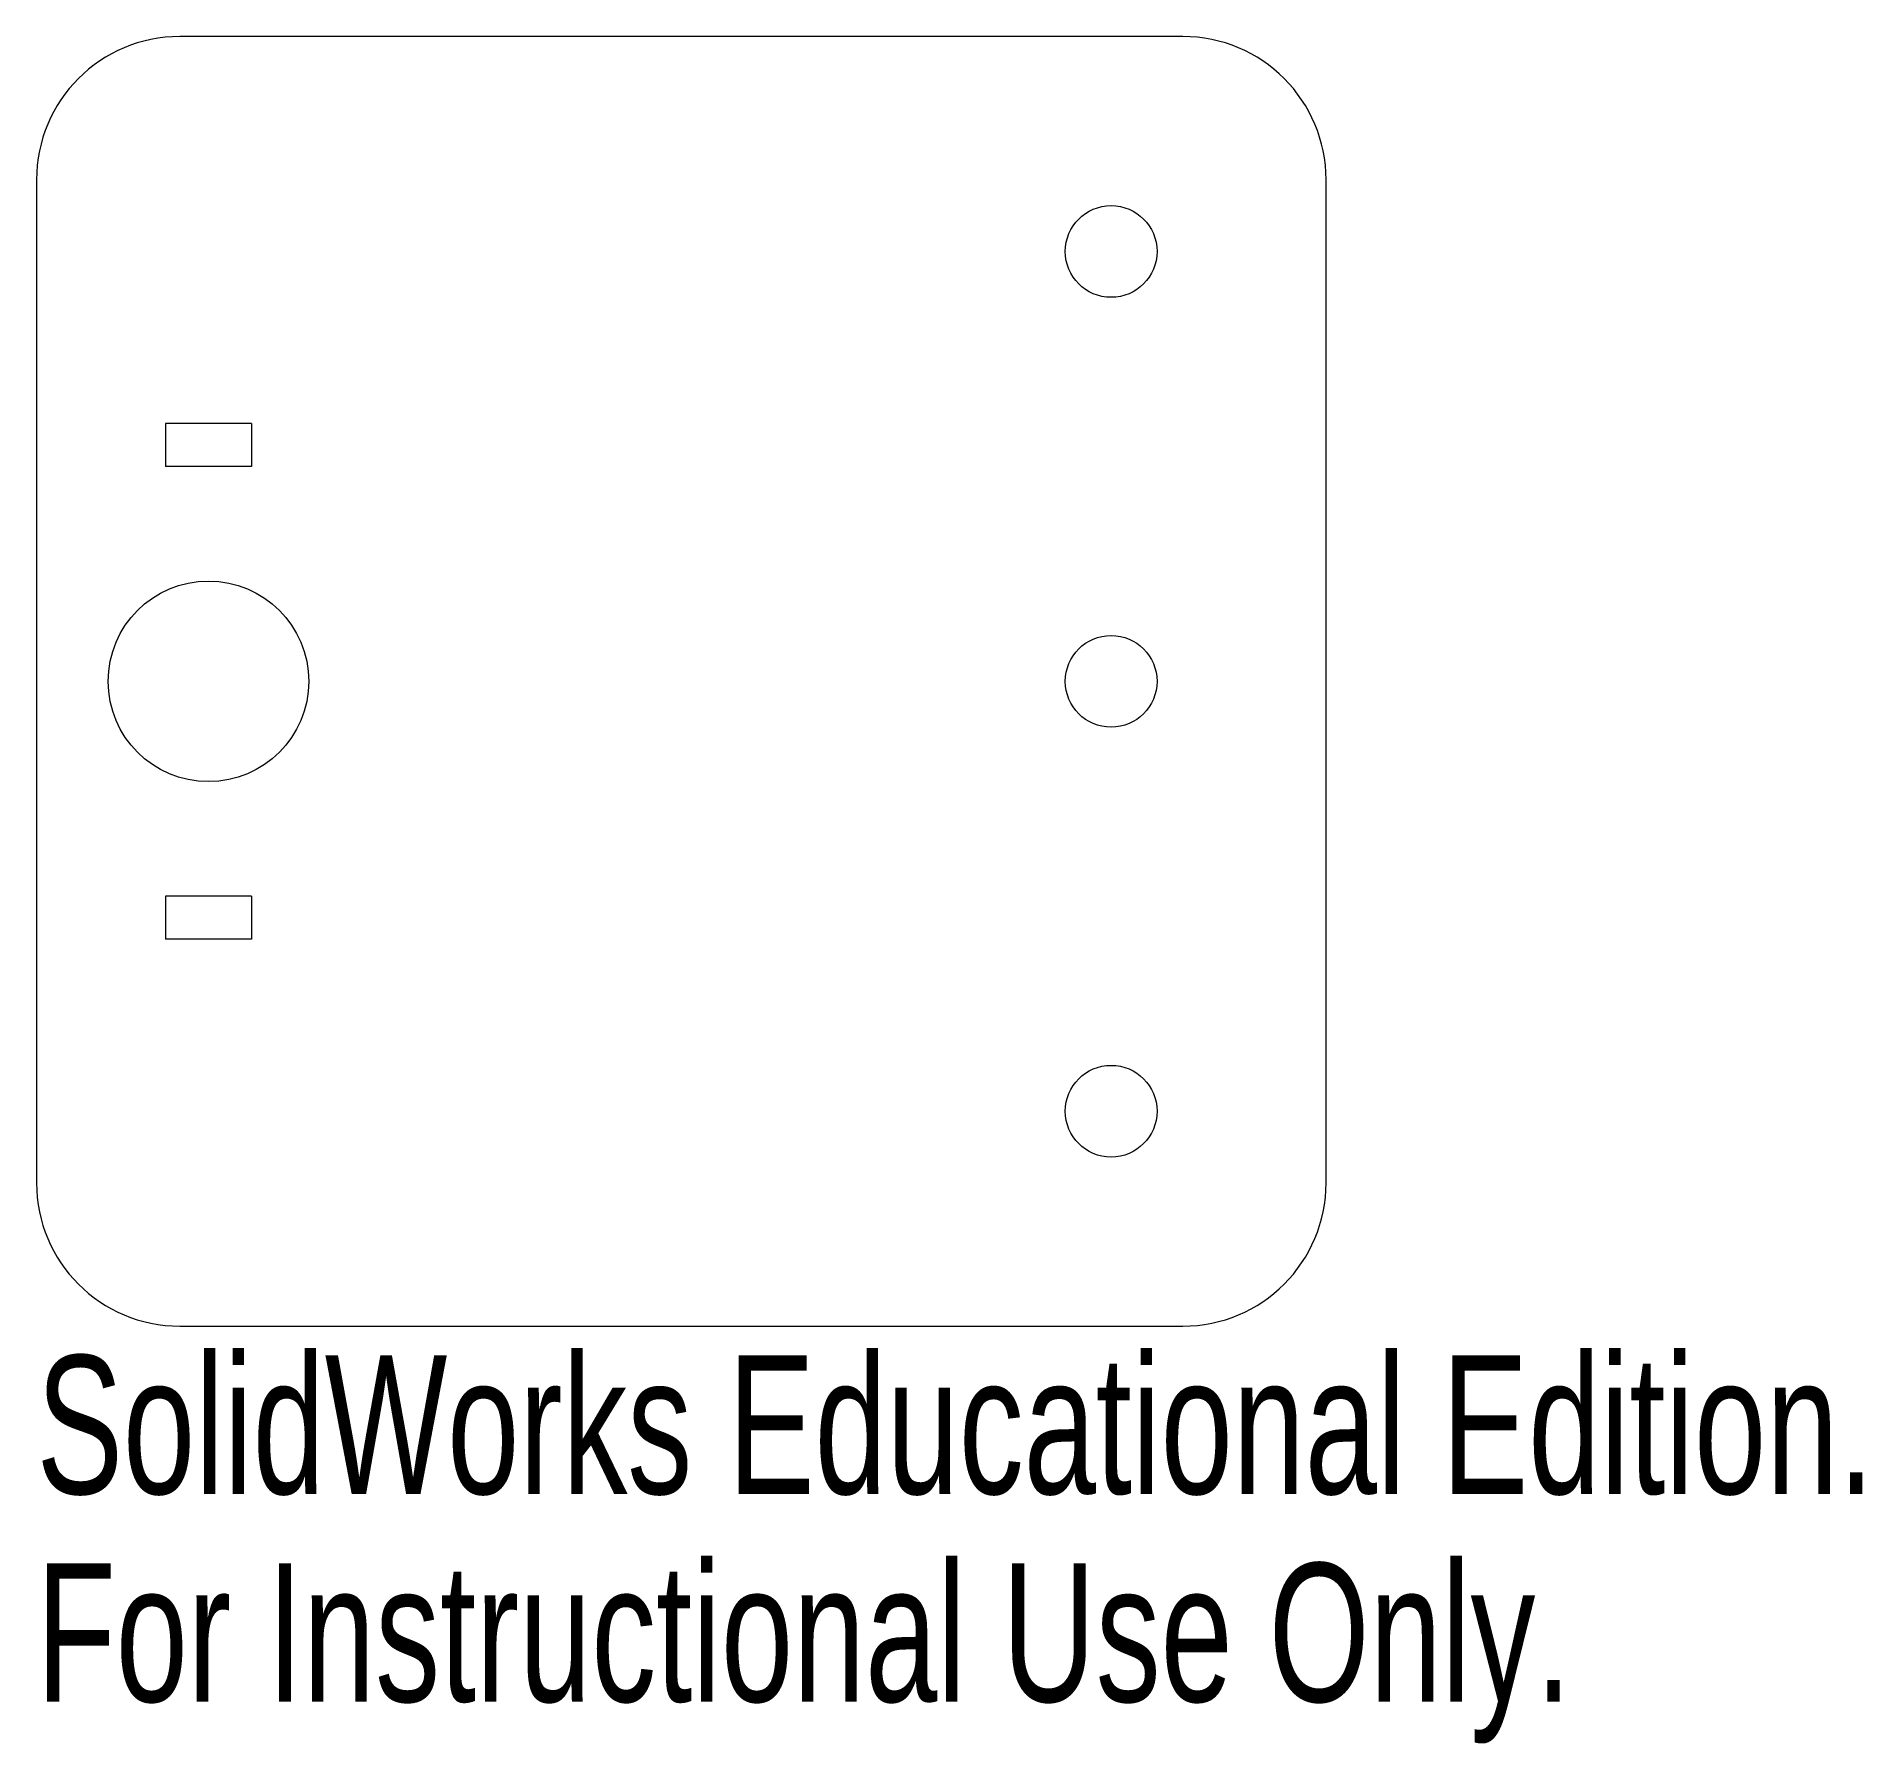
# Model space of a CAD drawing. Header units: millimetres. Extents: x -6 to 57.7, y -37.1 to 22.5.
import ezdxf

# ---------------------------------------------------------------- set-up
doc = ezdxf.new("R2010")
doc.units = ezdxf.units.MM
doc.styles.add('SLDTEXTSTYLE0', font='TXT', dxfattribs={"width": 0.7})

msp = doc.modelspace()

# ---------------------------------------------------------------- linework, layer by layer
at = {"color": 7, "linetype": 'Continuous', "lineweight": 15}
for p, q in [((34, 22.5), (-1, 22.5)), ((-6, 17.5), (-6, -17.5)), ((39, -17.5), (39, 17.5)), ((1.5, 9), (-1.5, 9)), ((-1.5, 9), (-1.5, 7.5)), ((1.5, 9), (1.5, 7.5)), ((1.5, 7.5), (-1.5, 7.5)), ((1.5, -7.5), (-1.5, -7.5)), ((-1.5, -7.5), (-1.5, -9)), ((1.5, -7.5), (1.5, -9)), ((1.5, -9), (-1.5, -9)), ((-1, -22.5), (34, -22.5))]:
    msp.add_line(p, q, dxfattribs=at)
for centre, radius in [((31.5, 15), 1.6), ((0, 0), 3.5), ((31.5, 0), 1.6), ((31.5, -15), 1.6)]:
    msp.add_circle(centre, radius, dxfattribs=at)
for centre, start, end in [((-1, 17.5), 90, 180), ((34, 17.5), 0, 90), ((-1, -17.5), 180, 270), ((34, -17.5), 270, 0)]:
    msp.add_arc(centre, 5, start, end, dxfattribs=at)

# ---------------------------------------------------------------- texts
at = {"color": 7, "linetype": 'Continuous', "char_height": 4.83362, "attachment_point": 1, "style": 'SLDTEXTSTYLE0'}
for s, insert in [('SolidWorks Educational Edition.', (-6, -23.52)), ('For Instructional Use Only.', (-6, -30.77))]:
    msp.add_mtext(s, dxfattribs=dict(at, insert=insert))

doc.saveas('drawing.dxf')
